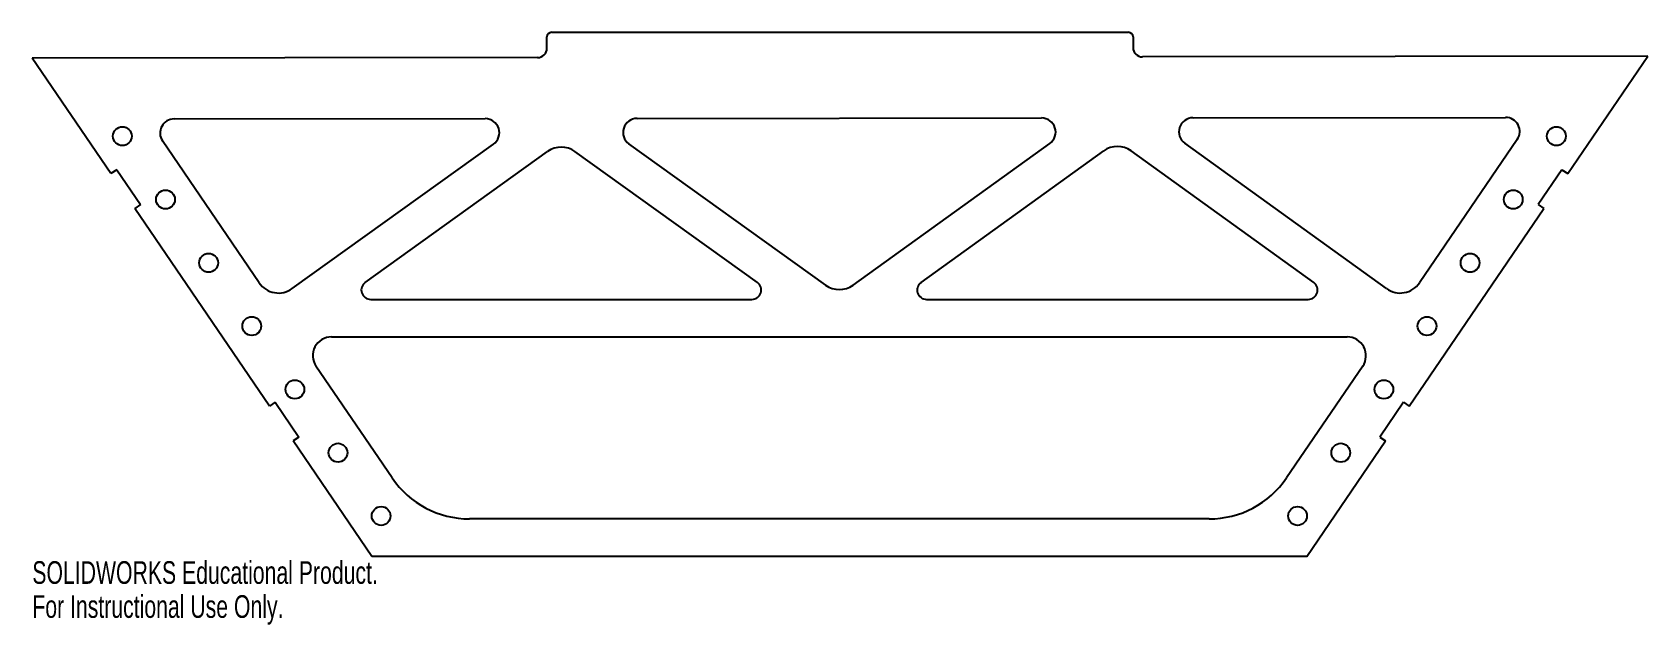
# Model space of a CAD drawing. Header units: millimetres. Extents: x -172 to 172, y -129 to -3.
import ezdxf

# ---------------------------------------------------------------- set-up
doc = ezdxf.new("R2010")
doc.units = ezdxf.units.MM
doc.styles.add('SLDTEXTSTYLE0', font='TXT', dxfattribs={"width": 0.7})

msp = doc.modelspace()

# ---------------------------------------------------------------- linework, layer by layer
at = {"color": 7, "linetype": 'Continuous', "lineweight": 25}
for p, q in [((-61.36, -3.11), (61.64, -3.11)), ((-62.36, -6.5), (-62.36, -4.11)), ((62.64, -4.11), (62.64, -6.35)), ((-64.36, -8.5), (-172.11, -8.63)), ((-155.34, -33.24), (-172.11, -8.63)), ((172.39, -8.23), (64.64, -8.35)), ((155.34, -33.24), (172.39, -8.23)), ((-141.87, -21.59), (-75.52, -21.52)), ((-43.15, -21.48), (43.13, -21.38)), ((75.42, -21.34), (142.09, -21.26)), ((-123.74, -56.52), (-144.35, -26.28)), ((-116.7, -57.77), (-73.76, -26.95)), ((-2.92, -57.04), (-44.89, -26.92)), ((2.91, -57.03), (44.88, -26.81)), ((116.69, -57.75), (73.67, -26.78)), ((144.57, -25.95), (123.75, -56.51)), ((-101.12, -56.43), (-62.22, -28.51)), ((-17.48, -56.43), (-56.39, -28.51)), ((17.43, -56.44), (56.38, -28.39)), ((101.17, -56.44), (62.22, -28.39)), ((-154.11, -32.4), (-155.34, -33.24)), ((-154.11, -32.4), (-149.05, -39.84)), ((154.11, -32.4), (149.05, -39.84)), ((154.11, -32.4), (155.34, -33.24)), ((-149.05, -39.84), (-150.27, -40.67)), ((-121.55, -82.82), (-150.27, -40.67)), ((121.55, -82.82), (150.27, -40.67)), ((149.05, -39.84), (150.27, -40.67)), ((-99.95, -60.06), (-18.65, -60.06)), ((18.6, -60.06), (100, -60.06)), ((-108.31, -68.06), (108.31, -68.06)), ((-95.39, -98.12), (-111.62, -74.31)), ((111.62, -74.31), (95.39, -98.12)), ((-120.32, -81.98), (-121.55, -82.82)), ((-120.32, -81.98), (-115.26, -89.42)), ((120.32, -81.98), (115.26, -89.42)), ((120.32, -81.98), (121.55, -82.82)), ((-115.26, -89.42), (-116.48, -90.25)), ((115.26, -89.42), (116.48, -90.25)), ((-99.71, -114.86), (-116.48, -90.25)), ((99.71, -114.86), (116.48, -90.25)), ((78.86, -106.86), (-78.86, -106.86)), ((99.71, -114.86), (-99.71, -114.86))]:
    msp.add_line(p, q, dxfattribs=at)
for centre in [(-152.91, -25.26), (152.91, -25.26), (-143.71, -38.76), (143.71, -38.76), (-134.51, -52.26), (134.51, -52.26), (-125.32, -65.75), (125.32, -65.75), (-116.12, -79.25), (116.12, -79.25), (-106.92, -92.75), (106.92, -92.75), (-97.72, -106.24), (97.72, -106.24)]:
    msp.add_circle(centre, 2, dxfattribs=at)
for centre, radius, start, end in [((-61.36, -4.11), 1, 90, 180), ((61.64, -4.11), 1, 0, 90), ((-64.36, -6.5), 2, 270.0665, 0), ((64.64, -6.35), 2, 180, 270.0665), ((-141.87, -24.59), 3, 90.0665, 214.2752), ((-75.51, -24.52), 3, 305.6671, 90.0665), ((-43.14, -24.48), 3, 90.0665, 234.3329), ((43.13, -24.38), 3, 305.7548, 90.0665), ((75.42, -24.34), 3, 90.0665, 234.2452), ((142.1, -24.26), 3, 325.7248, 90.0665), ((59.3, -32.45), 5, 54.2452, 125.7548), ((-59.3, -32.58), 5, 54.3329, 125.6671), ((-119.61, -53.7), 5, 214.2752, 305.6671), ((-99.95, -58.06), 2, 125.6671, 270), ((-18.65, -58.06), 2, 270, 54.3329), ((-0.01, -52.97), 5, 234.3329, 305.7548), ((18.6, -58.06), 2, 125.7548, 270), ((100, -58.06), 2, 270, 54.2452), ((119.62, -53.7), 5, 234.2452, 325.7248), ((-108.31, -72.06), 4, 90, 214.2752), ((108.31, -72.06), 4, 325.7248, 90), ((-78.86, -86.86), 20, 214.2752, 270), ((78.86, -86.86), 20, 270, 325.7248)]:
    msp.add_arc(centre, radius, start, end, dxfattribs=at)

# ---------------------------------------------------------------- texts
at = {"color": 7, "linetype": 'Continuous', "char_height": 4.8336, "attachment_point": 1, "style": 'SLDTEXTSTYLE0'}
for s, insert in [('SOLIDWORKS Educational Product.', (-172.11, -115.88)), ('For Instructional Use Only.', (-172.11, -123.13))]:
    msp.add_mtext(s, dxfattribs=dict(at, insert=insert))

doc.saveas('drawing.dxf')
